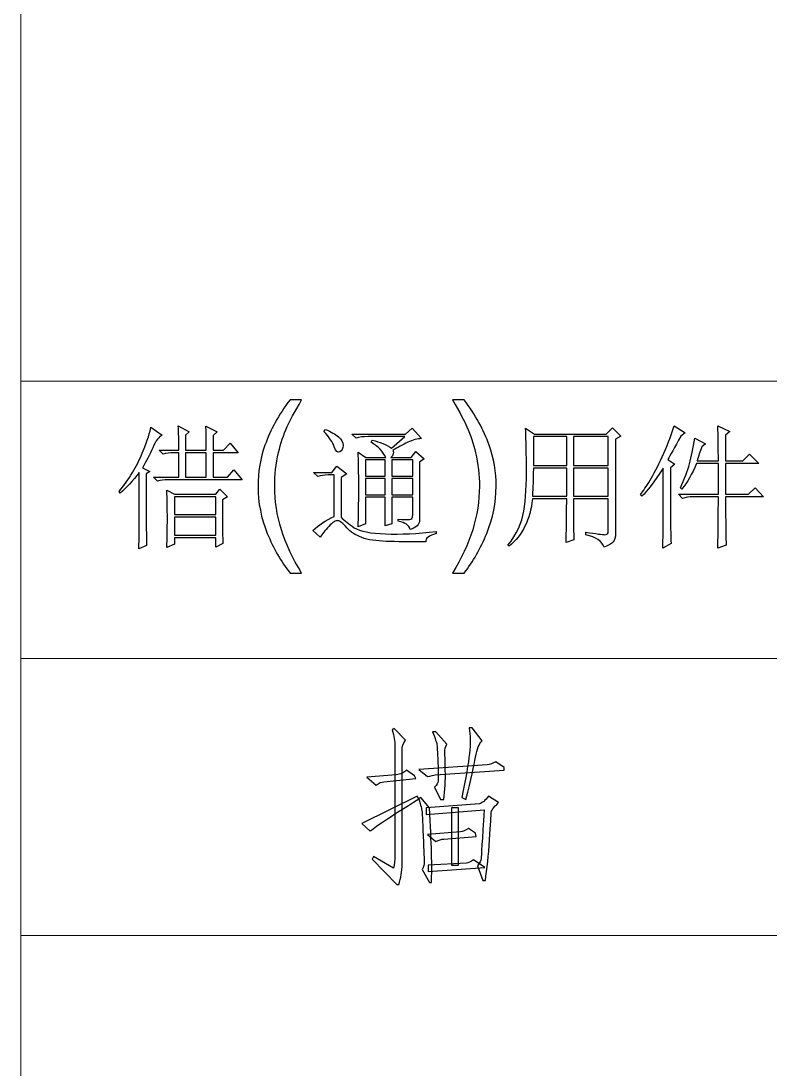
# Model space of a CAD drawing. Header units: millimetres. Extents: x 958 to 3026, y 447 to 1692.
# Drawn here: x 958.1 to 1014.7, y 764.1 to 843.3 of the extents above; entities that cross this region are included whole.
import ezdxf

# ---------------------------------------------------------------- set-up
doc = ezdxf.new("R2010")
doc.units = ezdxf.units.MM
doc.layers.add('layer 1', color=7, linetype='Continuous')

msp = doc.modelspace()

# ---------------------------------------------------------------- linework, layer by layer
at = {"layer": 'layer 1', "color": 1, "lineweight": 9}
for points in [[(958.076, 1692.485), (958.076, 1692.485), (958.076, 447.081), (958.076, 447.081)], [(1070.528, 816.09), (1070.528, 816.09), (958.076, 816.09), (958.076, 816.09)], [(1070.528, 795.123), (1070.528, 795.123), (958.076, 795.123), (958.076, 795.123)], [(1070.528, 774.157), (1070.528, 774.157), (958.076, 774.157), (958.076, 774.157)]]:
    msp.add_open_spline(points, degree=3, dxfattribs=at)
at = {"layer": 'layer 1', "color": 1}
for points, knots in [([(978.403, 801.576), (977.727, 802.429), (977.155, 803.429), (976.687, 804.573), (976.687, 804.573), (976.22, 805.72), (975.985, 806.903), (975.985, 808.131), (975.985, 808.131), (975.985, 809.213), (976.159, 810.247), (976.511, 811.238), (976.511, 811.238), (976.92, 812.387), (977.55, 813.531), (978.403, 814.671), (978.403, 814.671), (978.403, 814.671), (979.283, 814.671), (979.283, 814.671), (979.283, 814.671), (978.734, 813.726), (978.371, 813.052), (978.194, 812.647), (978.194, 812.647), (977.915, 812.022), (977.699, 811.366), (977.538, 810.684), (977.538, 810.684), (977.343, 809.836), (977.245, 808.982), (977.245, 808.124), (977.245, 808.124), (977.245, 805.938), (977.924, 803.757), (979.283, 801.576), (979.283, 801.576), (979.283, 801.576), (978.403, 801.576), (978.403, 801.576)], [0, 0, 0, 0, 0.1, 0.1, 0.1, 0.1, 0.2, 0.2, 0.2, 0.2, 0.3, 0.3, 0.3, 0.3, 0.4, 0.4, 0.4, 0.4, 0.5, 0.5, 0.5, 0.5, 0.6, 0.6, 0.6, 0.6, 0.7, 0.7, 0.7, 0.7, 0.8, 0.8, 0.8, 0.8, 0.9, 0.9, 0.9, 0.9, 1, 1, 1, 1]), ([(991.556, 801.576), (991.556, 801.576), (990.677, 801.576), (990.677, 801.576), (990.677, 801.576), (992.035, 803.757), (992.714, 805.938), (992.714, 808.124), (992.714, 808.124), (992.714, 808.978), (992.617, 809.824), (992.422, 810.666), (992.422, 810.666), (992.268, 811.345), (992.052, 812.001), (991.775, 812.626), (991.775, 812.626), (991.598, 813.036), (991.233, 813.717), (990.677, 814.671), (990.677, 814.671), (990.677, 814.671), (991.556, 814.671), (991.556, 814.671), (991.556, 814.671), (992.41, 813.531), (993.042, 812.387), (993.452, 811.238), (993.452, 811.238), (993.801, 810.247), (993.975, 809.213), (993.975, 808.131), (993.975, 808.131), (993.975, 806.903), (993.74, 805.72), (993.27, 804.573), (993.27, 804.573), (992.801, 803.429), (992.228, 802.429), (991.556, 801.576)], [0, 0, 0, 0, 0.1, 0.1, 0.1, 0.1, 0.2, 0.2, 0.2, 0.2, 0.3, 0.3, 0.3, 0.3, 0.4, 0.4, 0.4, 0.4, 0.5, 0.5, 0.5, 0.5, 0.6, 0.6, 0.6, 0.6, 0.7, 0.7, 0.7, 0.7, 0.8, 0.8, 0.8, 0.8, 0.9, 0.9, 0.9, 0.9, 1, 1, 1, 1]), ([(967.802, 809.261), (967.802, 809.261), (967.253, 809.536), (967.253, 809.536), (967.253, 809.536), (967.541, 810.006), (967.802, 810.51), (968.038, 811.046), (968.038, 811.046), (968.273, 811.584), (968.509, 811.903), (968.745, 812.009), (968.745, 812.009), (968.745, 812.009), (967.881, 812.597), (967.881, 812.597), (967.881, 812.597), (967.854, 812.283), (967.64, 811.629), (967.233, 810.634), (967.233, 810.634), (966.828, 809.641), (966.247, 808.672), (965.486, 807.731), (965.486, 807.731), (965.486, 807.731), (965.565, 807.614), (965.565, 807.614), (965.565, 807.614), (966.037, 808.005), (966.521, 808.528), (967.017, 809.183), (967.017, 809.183), (967.017, 809.183), (967.017, 805.336), (967.017, 805.336), (967.017, 805.336), (967.017, 804.918), (967.005, 804.277), (966.978, 803.414), (966.978, 803.414), (966.978, 803.414), (967.568, 803.649), (967.568, 803.649), (967.568, 803.649), (967.541, 804.904), (967.528, 805.82), (967.528, 806.396), (967.528, 806.396), (967.528, 806.396), (967.528, 809.065), (967.528, 809.065), (967.528, 809.065), (967.528, 809.065), (967.802, 809.261), (967.802, 809.261)], [0, 0, 0, 0, 0.071429, 0.071429, 0.071429, 0.071429, 0.142857, 0.142857, 0.142857, 0.142857, 0.214286, 0.214286, 0.214286, 0.214286, 0.285714, 0.285714, 0.285714, 0.285714, 0.357143, 0.357143, 0.357143, 0.357143, 0.428571, 0.428571, 0.428571, 0.428571, 0.5, 0.5, 0.5, 0.5, 0.571429, 0.571429, 0.571429, 0.571429, 0.642857, 0.642857, 0.642857, 0.642857, 0.714286, 0.714286, 0.714286, 0.714286, 0.785714, 0.785714, 0.785714, 0.785714, 0.857143, 0.857143, 0.857143, 0.857143, 0.928571, 0.928571, 0.928571, 0.928571, 1, 1, 1, 1]), ([(970.001, 810.87), (970.001, 810.87), (968.509, 810.87), (968.509, 810.87), (968.509, 810.87), (968.509, 810.87), (968.823, 810.555), (968.823, 810.555), (968.823, 810.555), (969.058, 810.634), (969.319, 810.674), (969.607, 810.674), (969.607, 810.674), (969.607, 810.674), (970.001, 810.674), (970.001, 810.674), (970.001, 810.674), (970.001, 810.674), (970.001, 808.829), (970.001, 808.829), (970.001, 808.829), (970.001, 808.829), (968.077, 808.829), (968.077, 808.829), (968.077, 808.829), (968.077, 808.829), (968.391, 808.516), (968.391, 808.516), (968.391, 808.516), (968.626, 808.595), (968.889, 808.633), (969.177, 808.633), (969.177, 808.633), (969.177, 808.633), (974.787, 808.633), (974.787, 808.633), (974.787, 808.633), (974.787, 808.633), (974.16, 809.378), (974.16, 809.378), (974.16, 809.378), (974.16, 809.378), (973.689, 808.829), (973.689, 808.829), (973.689, 808.829), (973.689, 808.829), (972.591, 808.829), (972.591, 808.829), (972.591, 808.829), (972.591, 808.829), (972.591, 810.674), (972.591, 810.674), (972.591, 810.674), (972.591, 810.674), (974.474, 810.674), (974.474, 810.674), (974.474, 810.674), (974.474, 810.674), (973.885, 811.381), (973.885, 811.381), (973.885, 811.381), (973.885, 811.381), (973.374, 810.87), (973.374, 810.87), (973.374, 810.87), (973.374, 810.87), (972.591, 810.87), (972.591, 810.87), (972.591, 810.87), (972.591, 810.87), (972.591, 811.969), (972.591, 811.969), (972.591, 811.969), (972.591, 811.969), (972.904, 812.243), (972.904, 812.243), (972.904, 812.243), (972.904, 812.243), (972.04, 812.675), (972.04, 812.675), (972.04, 812.675), (972.067, 812.387), (972.08, 811.786), (972.08, 810.87), (972.08, 810.87), (972.08, 810.87), (970.51, 810.87), (970.51, 810.87), (970.51, 810.87), (970.51, 810.87), (970.51, 812.009), (970.51, 812.009), (970.51, 812.009), (970.51, 812.009), (970.784, 812.243), (970.784, 812.243), (970.784, 812.243), (970.784, 812.243), (969.96, 812.714), (969.96, 812.714), (969.96, 812.714), (969.987, 812.191), (970.001, 811.577), (970.001, 810.87)], [0, 0, 0, 0, 0.038462, 0.038462, 0.038462, 0.038462, 0.076923, 0.076923, 0.076923, 0.076923, 0.115385, 0.115385, 0.115385, 0.115385, 0.153846, 0.153846, 0.153846, 0.153846, 0.192308, 0.192308, 0.192308, 0.192308, 0.230769, 0.230769, 0.230769, 0.230769, 0.269231, 0.269231, 0.269231, 0.269231, 0.307692, 0.307692, 0.307692, 0.307692, 0.346154, 0.346154, 0.346154, 0.346154, 0.384615, 0.384615, 0.384615, 0.384615, 0.423077, 0.423077, 0.423077, 0.423077, 0.461538, 0.461538, 0.461538, 0.461538, 0.5, 0.5, 0.5, 0.5, 0.538462, 0.538462, 0.538462, 0.538462, 0.576923, 0.576923, 0.576923, 0.576923, 0.615385, 0.615385, 0.615385, 0.615385, 0.653846, 0.653846, 0.653846, 0.653846, 0.692308, 0.692308, 0.692308, 0.692308, 0.730769, 0.730769, 0.730769, 0.730769, 0.769231, 0.769231, 0.769231, 0.769231, 0.807692, 0.807692, 0.807692, 0.807692, 0.846154, 0.846154, 0.846154, 0.846154, 0.884615, 0.884615, 0.884615, 0.884615, 0.923077, 0.923077, 0.923077, 0.923077, 0.961538, 0.961538, 0.961538, 0.961538, 1, 1, 1, 1]), ([(980.964, 812.283), (981.383, 811.838), (981.644, 811.446), (981.749, 811.106), (981.749, 811.106), (981.853, 810.765), (981.99, 810.641), (982.161, 810.733), (982.161, 810.733), (982.332, 810.825), (982.416, 810.987), (982.416, 811.223), (982.416, 811.223), (982.416, 811.458), (982.299, 811.674), (982.063, 811.871), (982.063, 811.871), (981.828, 812.067), (981.5, 812.257), (981.081, 812.439), (981.081, 812.439), (981.081, 812.439), (980.964, 812.283), (980.964, 812.283)], [0, 0, 0, 0, 0.166667, 0.166667, 0.166667, 0.166667, 0.333333, 0.333333, 0.333333, 0.333333, 0.5, 0.5, 0.5, 0.5, 0.666667, 0.666667, 0.666667, 0.666667, 0.833333, 0.833333, 0.833333, 0.833333, 1, 1, 1, 1]), ([(986.577, 805.651), (986.577, 805.651), (986.577, 805.494), (986.577, 805.494), (986.577, 805.494), (987.126, 805.388), (987.427, 805.179), (987.479, 804.866), (987.479, 804.866), (987.95, 804.997), (988.186, 805.233), (988.186, 805.573), (988.186, 805.573), (988.186, 805.573), (988.186, 809.968), (988.186, 809.968), (988.186, 809.968), (988.186, 809.968), (988.539, 810.202), (988.539, 810.202), (988.539, 810.202), (988.539, 810.202), (987.911, 810.753), (987.911, 810.753), (987.911, 810.753), (987.911, 810.753), (987.558, 810.321), (987.558, 810.321), (987.558, 810.321), (987.558, 810.321), (986.027, 810.321), (986.027, 810.321), (986.027, 810.321), (986.21, 810.478), (986.262, 810.661), (986.183, 810.87), (986.183, 810.87), (986.55, 811.08), (986.923, 811.276), (987.301, 811.458), (987.301, 811.458), (987.682, 811.642), (988.028, 811.734), (988.341, 811.734), (988.341, 811.734), (988.341, 811.734), (987.636, 812.518), (987.636, 812.518), (987.636, 812.518), (987.636, 812.518), (987.126, 812.086), (987.126, 812.086), (987.126, 812.086), (987.126, 812.086), (983.084, 812.086), (983.084, 812.086), (983.084, 812.086), (983.084, 812.086), (983.397, 811.773), (983.397, 811.773), (983.397, 811.773), (983.633, 811.852), (983.934, 811.89), (984.3, 811.89), (984.3, 811.89), (984.3, 811.89), (987.086, 811.89), (987.086, 811.89), (987.086, 811.89), (987.086, 811.89), (986.066, 811.028), (986.066, 811.028), (986.066, 811.028), (985.674, 811.289), (985.19, 811.485), (984.614, 811.615), (984.614, 811.615), (984.614, 811.615), (984.536, 811.458), (984.536, 811.458), (984.536, 811.458), (984.823, 811.276), (985.053, 811.1), (985.222, 810.929), (985.222, 810.929), (985.393, 810.758), (985.53, 810.555), (985.634, 810.321), (985.634, 810.321), (985.634, 810.321), (984.144, 810.321), (984.144, 810.321), (984.144, 810.321), (984.144, 810.321), (983.555, 810.713), (983.555, 810.713), (983.555, 810.713), (983.581, 810.112), (983.593, 809.209), (983.593, 808.005), (983.593, 808.005), (983.593, 806.801), (983.581, 805.82), (983.555, 805.062), (983.555, 805.062), (983.555, 805.062), (984.104, 805.298), (984.104, 805.298), (984.104, 805.298), (984.104, 805.298), (984.104, 807.299), (984.104, 807.299), (984.104, 807.299), (984.104, 807.299), (985.595, 807.299), (985.595, 807.299), (985.595, 807.299), (985.595, 807.299), (985.595, 805.14), (985.595, 805.14), (985.595, 805.14), (985.595, 805.14), (986.104, 805.298), (986.104, 805.298), (986.104, 805.298), (986.104, 805.298), (986.104, 807.299), (986.104, 807.299), (986.104, 807.299), (986.104, 807.299), (987.675, 807.299), (987.675, 807.299), (987.675, 807.299), (987.675, 807.299), (987.675, 806.005), (987.675, 806.005), (987.675, 806.005), (987.675, 805.742), (987.59, 805.611), (987.42, 805.611), (987.42, 805.611), (987.25, 805.611), (986.969, 805.625), (986.577, 805.651)], [0, 0, 0, 0, 0.027778, 0.027778, 0.027778, 0.027778, 0.055556, 0.055556, 0.055556, 0.055556, 0.083333, 0.083333, 0.083333, 0.083333, 0.111111, 0.111111, 0.111111, 0.111111, 0.138889, 0.138889, 0.138889, 0.138889, 0.166667, 0.166667, 0.166667, 0.166667, 0.194444, 0.194444, 0.194444, 0.194444, 0.222222, 0.222222, 0.222222, 0.222222, 0.25, 0.25, 0.25, 0.25, 0.277778, 0.277778, 0.277778, 0.277778, 0.305556, 0.305556, 0.305556, 0.305556, 0.333333, 0.333333, 0.333333, 0.333333, 0.361111, 0.361111, 0.361111, 0.361111, 0.388889, 0.388889, 0.388889, 0.388889, 0.416667, 0.416667, 0.416667, 0.416667, 0.444444, 0.444444, 0.444444, 0.444444, 0.472222, 0.472222, 0.472222, 0.472222, 0.5, 0.5, 0.5, 0.5, 0.527778, 0.527778, 0.527778, 0.527778, 0.555556, 0.555556, 0.555556, 0.555556, 0.583333, 0.583333, 0.583333, 0.583333, 0.611111, 0.611111, 0.611111, 0.611111, 0.638889, 0.638889, 0.638889, 0.638889, 0.666667, 0.666667, 0.666667, 0.666667, 0.694444, 0.694444, 0.694444, 0.694444, 0.722222, 0.722222, 0.722222, 0.722222, 0.75, 0.75, 0.75, 0.75, 0.777778, 0.777778, 0.777778, 0.777778, 0.805556, 0.805556, 0.805556, 0.805556, 0.833333, 0.833333, 0.833333, 0.833333, 0.861111, 0.861111, 0.861111, 0.861111, 0.888889, 0.888889, 0.888889, 0.888889, 0.916667, 0.916667, 0.916667, 0.916667, 0.944444, 0.944444, 0.944444, 0.944444, 0.972222, 0.972222, 0.972222, 0.972222, 1, 1, 1, 1]), ([(1000.758, 804.67), (1000.758, 804.67), (1000.758, 804.474), (1000.758, 804.474), (1000.758, 804.474), (1001.517, 804.29), (1001.976, 803.977), (1002.131, 803.532), (1002.131, 803.532), (1002.471, 803.662), (1002.701, 803.793), (1002.818, 803.923), (1002.818, 803.923), (1002.937, 804.056), (1002.995, 804.277), (1002.995, 804.591), (1002.995, 804.591), (1002.995, 804.591), (1002.995, 811.694), (1002.995, 811.694), (1002.995, 811.694), (1002.995, 811.694), (1003.387, 811.93), (1003.387, 811.93), (1003.387, 811.93), (1003.387, 811.93), (1002.759, 812.558), (1002.759, 812.558), (1002.759, 812.558), (1002.759, 812.558), (1002.289, 812.086), (1002.289, 812.086), (1002.289, 812.086), (1002.289, 812.086), (996.874, 812.086), (996.874, 812.086), (996.874, 812.086), (996.874, 812.086), (996.206, 812.518), (996.206, 812.518), (996.206, 812.518), (996.233, 812.021), (996.253, 811.08), (996.265, 809.693), (996.265, 809.693), (996.278, 808.307), (996.212, 807.162), (996.069, 806.259), (996.069, 806.259), (995.925, 805.357), (995.526, 804.499), (994.871, 803.689), (994.871, 803.689), (994.871, 803.689), (994.95, 803.61), (994.95, 803.61), (994.95, 803.61), (995.971, 804.421), (996.559, 805.611), (996.716, 807.182), (996.716, 807.182), (996.716, 807.182), (999.307, 807.182), (999.307, 807.182), (999.307, 807.182), (999.307, 806.475), (999.293, 805.377), (999.266, 803.885), (999.266, 803.885), (999.266, 803.885), (999.856, 804.081), (999.856, 804.081), (999.856, 804.081), (999.829, 804.447), (999.817, 805.48), (999.817, 807.182), (999.817, 807.182), (999.817, 807.182), (1002.446, 807.182), (1002.446, 807.182), (1002.446, 807.182), (1002.446, 807.182), (1002.446, 804.709), (1002.446, 804.709), (1002.446, 804.709), (1002.446, 804.551), (1002.361, 804.474), (1002.19, 804.474), (1002.19, 804.474), (1002.021, 804.474), (1001.544, 804.54), (1000.758, 804.67)], [0, 0, 0, 0, 0.043478, 0.043478, 0.043478, 0.043478, 0.086957, 0.086957, 0.086957, 0.086957, 0.130435, 0.130435, 0.130435, 0.130435, 0.173913, 0.173913, 0.173913, 0.173913, 0.217391, 0.217391, 0.217391, 0.217391, 0.26087, 0.26087, 0.26087, 0.26087, 0.304348, 0.304348, 0.304348, 0.304348, 0.347826, 0.347826, 0.347826, 0.347826, 0.391304, 0.391304, 0.391304, 0.391304, 0.434783, 0.434783, 0.434783, 0.434783, 0.478261, 0.478261, 0.478261, 0.478261, 0.521739, 0.521739, 0.521739, 0.521739, 0.565217, 0.565217, 0.565217, 0.565217, 0.608696, 0.608696, 0.608696, 0.608696, 0.652174, 0.652174, 0.652174, 0.652174, 0.695652, 0.695652, 0.695652, 0.695652, 0.73913, 0.73913, 0.73913, 0.73913, 0.782609, 0.782609, 0.782609, 0.782609, 0.826087, 0.826087, 0.826087, 0.826087, 0.869565, 0.869565, 0.869565, 0.869565, 0.913043, 0.913043, 0.913043, 0.913043, 0.956522, 0.956522, 0.956522, 0.956522, 1, 1, 1, 1]), ([(1006.567, 803.453), (1006.567, 803.453), (1007.195, 803.806), (1007.195, 803.806), (1007.195, 803.806), (1007.168, 804.434), (1007.154, 804.983), (1007.154, 805.455), (1007.154, 805.455), (1007.154, 805.455), (1007.154, 809.536), (1007.154, 809.536), (1007.154, 809.536), (1007.154, 809.536), (1007.469, 809.81), (1007.469, 809.81), (1007.469, 809.81), (1007.469, 809.81), (1006.959, 810.164), (1006.959, 810.164), (1006.959, 810.164), (1007.116, 810.452), (1007.442, 811.039), (1007.94, 811.93), (1007.94, 811.93), (1007.94, 811.93), (1008.254, 812.165), (1008.254, 812.165), (1008.254, 812.165), (1008.254, 812.165), (1007.429, 812.714), (1007.429, 812.714), (1007.429, 812.714), (1007.168, 811.876), (1006.866, 811.093), (1006.527, 810.36), (1006.527, 810.36), (1006.187, 809.628), (1005.88, 809.038), (1005.606, 808.595), (1005.606, 808.595), (1005.329, 808.149), (1005.088, 807.783), (1004.879, 807.495), (1004.879, 807.495), (1004.879, 807.495), (1004.996, 807.377), (1004.996, 807.377), (1004.996, 807.377), (1005.39, 807.769), (1005.925, 808.476), (1006.605, 809.497), (1006.605, 809.497), (1006.605, 809.497), (1006.605, 805.336), (1006.605, 805.336), (1006.605, 805.336), (1006.605, 804.893), (1006.592, 804.265), (1006.567, 803.453)], [0, 0, 0, 0, 0.066667, 0.066667, 0.066667, 0.066667, 0.133333, 0.133333, 0.133333, 0.133333, 0.2, 0.2, 0.2, 0.2, 0.266667, 0.266667, 0.266667, 0.266667, 0.333333, 0.333333, 0.333333, 0.333333, 0.4, 0.4, 0.4, 0.4, 0.466667, 0.466667, 0.466667, 0.466667, 0.533333, 0.533333, 0.533333, 0.533333, 0.6, 0.6, 0.6, 0.6, 0.666667, 0.666667, 0.666667, 0.666667, 0.733333, 0.733333, 0.733333, 0.733333, 0.8, 0.8, 0.8, 0.8, 0.866667, 0.866667, 0.866667, 0.866667, 0.933333, 0.933333, 0.933333, 0.933333, 1, 1, 1, 1]), ([(1010.766, 810.046), (1010.766, 810.046), (1009.157, 810.046), (1009.157, 810.046), (1009.157, 810.046), (1009.261, 810.411), (1009.378, 810.765), (1009.51, 811.106), (1009.51, 811.106), (1009.51, 811.106), (1009.785, 811.341), (1009.785, 811.341), (1009.785, 811.341), (1009.785, 811.341), (1009, 811.773), (1009, 811.773), (1009, 811.773), (1008.869, 811.014), (1008.732, 810.366), (1008.588, 809.83), (1008.588, 809.83), (1008.444, 809.293), (1008.214, 808.685), (1007.901, 808.005), (1007.901, 808.005), (1007.901, 808.005), (1008.018, 807.927), (1008.018, 807.927), (1008.018, 807.927), (1008.41, 808.424), (1008.777, 809.065), (1009.117, 809.851), (1009.117, 809.851), (1009.117, 809.851), (1010.766, 809.851), (1010.766, 809.851), (1010.766, 809.851), (1010.766, 809.851), (1010.766, 807.535), (1010.766, 807.535), (1010.766, 807.535), (1010.766, 807.535), (1007.744, 807.535), (1007.744, 807.535), (1007.744, 807.535), (1007.744, 807.535), (1008.057, 807.22), (1008.057, 807.22), (1008.057, 807.22), (1008.293, 807.299), (1008.554, 807.339), (1008.842, 807.339), (1008.842, 807.339), (1008.842, 807.339), (1010.766, 807.339), (1010.766, 807.339), (1010.766, 807.339), (1010.766, 806.03), (1010.753, 804.735), (1010.726, 803.453), (1010.726, 803.453), (1010.726, 803.453), (1011.354, 803.689), (1011.354, 803.689), (1011.354, 803.689), (1011.329, 804.108), (1011.315, 805.323), (1011.315, 807.339), (1011.315, 807.339), (1011.315, 807.339), (1014.18, 807.339), (1014.18, 807.339), (1014.18, 807.339), (1014.18, 807.339), (1013.552, 808.005), (1013.552, 808.005), (1013.552, 808.005), (1013.552, 808.005), (1013.041, 807.535), (1013.041, 807.535), (1013.041, 807.535), (1013.041, 807.535), (1011.315, 807.535), (1011.315, 807.535), (1011.315, 807.535), (1011.315, 807.535), (1011.315, 809.851), (1011.315, 809.851), (1011.315, 809.851), (1011.315, 809.851), (1013.827, 809.851), (1013.827, 809.851), (1013.827, 809.851), (1013.827, 809.851), (1013.12, 810.555), (1013.12, 810.555), (1013.12, 810.555), (1013.12, 810.555), (1012.61, 810.046), (1012.61, 810.046), (1012.61, 810.046), (1012.61, 810.046), (1011.315, 810.046), (1011.315, 810.046), (1011.315, 810.046), (1011.315, 810.046), (1011.315, 812.009), (1011.315, 812.009), (1011.315, 812.009), (1011.315, 812.009), (1011.628, 812.283), (1011.628, 812.283), (1011.628, 812.283), (1011.628, 812.283), (1010.726, 812.714), (1010.726, 812.714), (1010.726, 812.714), (1010.753, 811.93), (1010.766, 811.039), (1010.766, 810.046)], [0, 0, 0, 0, 0.033333, 0.033333, 0.033333, 0.033333, 0.066667, 0.066667, 0.066667, 0.066667, 0.1, 0.1, 0.1, 0.1, 0.133333, 0.133333, 0.133333, 0.133333, 0.166667, 0.166667, 0.166667, 0.166667, 0.2, 0.2, 0.2, 0.2, 0.233333, 0.233333, 0.233333, 0.233333, 0.266667, 0.266667, 0.266667, 0.266667, 0.3, 0.3, 0.3, 0.3, 0.333333, 0.333333, 0.333333, 0.333333, 0.366667, 0.366667, 0.366667, 0.366667, 0.4, 0.4, 0.4, 0.4, 0.433333, 0.433333, 0.433333, 0.433333, 0.466667, 0.466667, 0.466667, 0.466667, 0.5, 0.5, 0.5, 0.5, 0.533333, 0.533333, 0.533333, 0.533333, 0.566667, 0.566667, 0.566667, 0.566667, 0.6, 0.6, 0.6, 0.6, 0.633333, 0.633333, 0.633333, 0.633333, 0.666667, 0.666667, 0.666667, 0.666667, 0.7, 0.7, 0.7, 0.7, 0.733333, 0.733333, 0.733333, 0.733333, 0.766667, 0.766667, 0.766667, 0.766667, 0.8, 0.8, 0.8, 0.8, 0.833333, 0.833333, 0.833333, 0.833333, 0.866667, 0.866667, 0.866667, 0.866667, 0.9, 0.9, 0.9, 0.9, 0.933333, 0.933333, 0.933333, 0.933333, 0.966667, 0.966667, 0.966667, 0.966667, 1, 1, 1, 1]), ([(996.795, 811.89), (996.795, 811.89), (999.307, 811.89), (999.307, 811.89), (999.307, 811.89), (999.307, 811.89), (999.307, 809.693), (999.307, 809.693), (999.307, 809.693), (999.307, 809.693), (996.795, 809.693), (996.795, 809.693), (996.795, 809.693), (996.795, 809.693), (996.795, 811.89), (996.795, 811.89)], [0, 0, 0, 0, 0.25, 0.25, 0.25, 0.25, 0.5, 0.5, 0.5, 0.5, 0.75, 0.75, 0.75, 0.75, 1, 1, 1, 1]), ([(999.817, 811.89), (999.817, 811.89), (1002.446, 811.89), (1002.446, 811.89), (1002.446, 811.89), (1002.446, 811.89), (1002.446, 809.693), (1002.446, 809.693), (1002.446, 809.693), (1002.446, 809.693), (999.817, 809.693), (999.817, 809.693), (999.817, 809.693), (999.817, 809.693), (999.817, 811.89), (999.817, 811.89)], [0, 0, 0, 0, 0.25, 0.25, 0.25, 0.25, 0.5, 0.5, 0.5, 0.5, 0.75, 0.75, 0.75, 0.75, 1, 1, 1, 1]), ([(970.51, 810.674), (970.51, 810.674), (972.08, 810.674), (972.08, 810.674), (972.08, 810.674), (972.08, 810.674), (972.08, 808.829), (972.08, 808.829), (972.08, 808.829), (972.08, 808.829), (970.51, 808.829), (970.51, 808.829), (970.51, 808.829), (970.51, 808.829), (970.51, 810.674), (970.51, 810.674)], [0, 0, 0, 0, 0.25, 0.25, 0.25, 0.25, 0.5, 0.5, 0.5, 0.5, 0.75, 0.75, 0.75, 0.75, 1, 1, 1, 1]), ([(984.104, 810.125), (984.104, 810.125), (985.595, 810.125), (985.595, 810.125), (985.595, 810.125), (985.595, 810.125), (985.595, 808.908), (985.595, 808.908), (985.595, 808.908), (985.595, 808.908), (984.104, 808.908), (984.104, 808.908), (984.104, 808.908), (984.104, 808.908), (984.104, 810.125), (984.104, 810.125)], [0, 0, 0, 0, 0.25, 0.25, 0.25, 0.25, 0.5, 0.5, 0.5, 0.5, 0.75, 0.75, 0.75, 0.75, 1, 1, 1, 1]), ([(986.104, 810.125), (986.104, 810.125), (987.675, 810.125), (987.675, 810.125), (987.675, 810.125), (987.675, 810.125), (987.675, 808.908), (987.675, 808.908), (987.675, 808.908), (987.675, 808.908), (986.104, 808.908), (986.104, 808.908), (986.104, 808.908), (986.104, 808.908), (986.104, 810.125), (986.104, 810.125)], [0, 0, 0, 0, 0.25, 0.25, 0.25, 0.25, 0.5, 0.5, 0.5, 0.5, 0.75, 0.75, 0.75, 0.75, 1, 1, 1, 1]), ([(982.26, 805.807), (982.26, 805.807), (982.26, 808.791), (982.26, 808.791), (982.26, 808.791), (982.26, 808.791), (982.69, 809.065), (982.69, 809.065), (982.69, 809.065), (982.69, 809.065), (981.945, 809.653), (981.945, 809.653), (981.945, 809.653), (981.945, 809.653), (981.554, 809.183), (981.554, 809.183), (981.554, 809.183), (981.554, 809.183), (980.179, 809.183), (980.179, 809.183), (980.179, 809.183), (980.179, 809.183), (980.494, 808.87), (980.494, 808.87), (980.494, 808.87), (980.73, 808.947), (980.991, 808.987), (981.279, 808.987), (981.279, 808.987), (981.279, 808.987), (981.749, 808.987), (981.749, 808.987), (981.749, 808.987), (981.749, 808.987), (981.749, 805.847), (981.749, 805.847), (981.749, 805.847), (981.095, 805.559), (980.559, 805.206), (980.14, 804.787), (980.14, 804.787), (980.14, 804.787), (980.69, 804.277), (980.69, 804.277), (980.69, 804.277), (980.82, 804.513), (981.036, 804.787), (981.337, 805.102), (981.337, 805.102), (981.637, 805.415), (981.867, 805.559), (982.024, 805.532), (982.024, 805.532), (982.181, 805.507), (982.404, 805.33), (982.69, 805.003), (982.69, 805.003), (982.979, 804.677), (983.359, 804.427), (983.829, 804.258), (983.829, 804.258), (984.3, 804.087), (984.916, 803.99), (985.674, 803.964), (985.674, 803.964), (986.433, 803.937), (987.427, 803.923), (988.656, 803.923), (988.656, 803.923), (988.629, 804.211), (988.892, 804.421), (989.442, 804.551), (989.442, 804.551), (989.442, 804.551), (989.442, 804.709), (989.442, 804.709), (989.442, 804.709), (988.028, 804.551), (986.752, 804.493), (985.614, 804.533), (985.614, 804.533), (984.477, 804.571), (983.692, 804.729), (983.26, 805.003), (983.26, 805.003), (982.828, 805.278), (982.494, 805.546), (982.26, 805.807)], [0, 0, 0, 0, 0.045455, 0.045455, 0.045455, 0.045455, 0.090909, 0.090909, 0.090909, 0.090909, 0.136364, 0.136364, 0.136364, 0.136364, 0.181818, 0.181818, 0.181818, 0.181818, 0.227273, 0.227273, 0.227273, 0.227273, 0.272727, 0.272727, 0.272727, 0.272727, 0.318182, 0.318182, 0.318182, 0.318182, 0.363636, 0.363636, 0.363636, 0.363636, 0.409091, 0.409091, 0.409091, 0.409091, 0.454545, 0.454545, 0.454545, 0.454545, 0.5, 0.5, 0.5, 0.5, 0.545455, 0.545455, 0.545455, 0.545455, 0.590909, 0.590909, 0.590909, 0.590909, 0.636364, 0.636364, 0.636364, 0.636364, 0.681818, 0.681818, 0.681818, 0.681818, 0.727273, 0.727273, 0.727273, 0.727273, 0.772727, 0.772727, 0.772727, 0.772727, 0.818182, 0.818182, 0.818182, 0.818182, 0.863636, 0.863636, 0.863636, 0.863636, 0.909091, 0.909091, 0.909091, 0.909091, 0.954545, 0.954545, 0.954545, 0.954545, 1, 1, 1, 1]), ([(996.795, 809.497), (996.795, 809.497), (999.307, 809.497), (999.307, 809.497), (999.307, 809.497), (999.307, 809.497), (999.307, 807.377), (999.307, 807.377), (999.307, 807.377), (999.307, 807.377), (996.716, 807.377), (996.716, 807.377), (996.716, 807.377), (996.743, 807.666), (996.768, 808.372), (996.795, 809.497)], [0, 0, 0, 0, 0.25, 0.25, 0.25, 0.25, 0.5, 0.5, 0.5, 0.5, 0.75, 0.75, 0.75, 0.75, 1, 1, 1, 1]), ([(999.817, 809.497), (999.817, 809.497), (1002.446, 809.497), (1002.446, 809.497), (1002.446, 809.497), (1002.446, 809.497), (1002.446, 807.377), (1002.446, 807.377), (1002.446, 807.377), (1002.446, 807.377), (999.817, 807.377), (999.817, 807.377), (999.817, 807.377), (999.817, 807.377), (999.817, 809.497), (999.817, 809.497)], [0, 0, 0, 0, 0.25, 0.25, 0.25, 0.25, 0.5, 0.5, 0.5, 0.5, 0.75, 0.75, 0.75, 0.75, 1, 1, 1, 1]), ([(984.104, 808.712), (984.104, 808.712), (985.595, 808.712), (985.595, 808.712), (985.595, 808.712), (985.595, 808.712), (985.595, 807.495), (985.595, 807.495), (985.595, 807.495), (985.595, 807.495), (984.104, 807.495), (984.104, 807.495), (984.104, 807.495), (984.104, 807.495), (984.104, 808.712), (984.104, 808.712)], [0, 0, 0, 0, 0.25, 0.25, 0.25, 0.25, 0.5, 0.5, 0.5, 0.5, 0.75, 0.75, 0.75, 0.75, 1, 1, 1, 1]), ([(986.104, 808.712), (986.104, 808.712), (987.675, 808.712), (987.675, 808.712), (987.675, 808.712), (987.675, 808.712), (987.675, 807.495), (987.675, 807.495), (987.675, 807.495), (987.675, 807.495), (986.104, 807.495), (986.104, 807.495), (986.104, 807.495), (986.104, 807.495), (986.104, 808.712), (986.104, 808.712)], [0, 0, 0, 0, 0.25, 0.25, 0.25, 0.25, 0.5, 0.5, 0.5, 0.5, 0.75, 0.75, 0.75, 0.75, 1, 1, 1, 1]), ([(969.098, 803.493), (969.098, 803.493), (969.686, 803.768), (969.686, 803.768), (969.686, 803.768), (969.686, 803.768), (969.686, 804.238), (969.686, 804.238), (969.686, 804.238), (969.686, 804.238), (972.787, 804.238), (972.787, 804.238), (972.787, 804.238), (972.787, 804.238), (972.787, 803.532), (972.787, 803.532), (972.787, 803.532), (972.787, 803.532), (973.336, 803.806), (973.336, 803.806), (973.336, 803.806), (973.309, 804.2), (973.296, 805.023), (973.296, 806.279), (973.296, 806.279), (973.296, 806.279), (973.296, 807.103), (973.296, 807.103), (973.296, 807.103), (973.296, 807.103), (973.689, 807.339), (973.689, 807.339), (973.689, 807.339), (973.689, 807.339), (973.1, 807.927), (973.1, 807.927), (973.1, 807.927), (973.1, 807.927), (972.787, 807.535), (972.787, 807.535), (972.787, 807.535), (972.787, 807.535), (969.686, 807.535), (969.686, 807.535), (969.686, 807.535), (969.686, 807.535), (969.098, 807.848), (969.098, 807.848), (969.098, 807.848), (969.123, 807.141), (969.136, 806.423), (969.136, 805.69), (969.136, 805.69), (969.136, 804.958), (969.123, 804.225), (969.098, 803.493)], [0, 0, 0, 0, 0.071429, 0.071429, 0.071429, 0.071429, 0.142857, 0.142857, 0.142857, 0.142857, 0.214286, 0.214286, 0.214286, 0.214286, 0.285714, 0.285714, 0.285714, 0.285714, 0.357143, 0.357143, 0.357143, 0.357143, 0.428571, 0.428571, 0.428571, 0.428571, 0.5, 0.5, 0.5, 0.5, 0.571429, 0.571429, 0.571429, 0.571429, 0.642857, 0.642857, 0.642857, 0.642857, 0.714286, 0.714286, 0.714286, 0.714286, 0.785714, 0.785714, 0.785714, 0.785714, 0.857143, 0.857143, 0.857143, 0.857143, 0.928571, 0.928571, 0.928571, 0.928571, 1, 1, 1, 1]), ([(969.686, 807.339), (969.686, 807.339), (972.787, 807.339), (972.787, 807.339), (972.787, 807.339), (972.787, 807.339), (972.787, 806.005), (972.787, 806.005), (972.787, 806.005), (972.787, 806.005), (969.686, 806.005), (969.686, 806.005), (969.686, 806.005), (969.686, 806.005), (969.686, 807.339), (969.686, 807.339)], [0, 0, 0, 0, 0.25, 0.25, 0.25, 0.25, 0.5, 0.5, 0.5, 0.5, 0.75, 0.75, 0.75, 0.75, 1, 1, 1, 1]), ([(969.686, 805.807), (969.686, 805.807), (972.787, 805.807), (972.787, 805.807), (972.787, 805.807), (972.787, 805.807), (972.787, 804.434), (972.787, 804.434), (972.787, 804.434), (972.787, 804.434), (969.686, 804.434), (969.686, 804.434), (969.686, 804.434), (969.686, 804.434), (969.686, 805.807), (969.686, 805.807)], [0, 0, 0, 0, 0.25, 0.25, 0.25, 0.25, 0.5, 0.5, 0.5, 0.5, 0.75, 0.75, 0.75, 0.75, 1, 1, 1, 1]), ([(986.232, 779.25), (986.297, 779.543), (986.33, 779.873), (986.33, 780.231), (986.33, 780.231), (986.33, 780.231), (986.33, 788.536), (986.33, 788.536), (986.33, 788.536), (986.33, 788.832), (986.265, 789.226), (986.133, 789.716), (986.133, 789.716), (986.133, 789.716), (986.282, 789.815), (986.282, 789.815), (986.282, 789.815), (986.282, 789.815), (987.117, 788.93), (987.117, 788.93), (987.117, 788.93), (986.953, 788.634), (986.871, 788.423), (986.871, 788.291), (986.871, 788.291), (986.871, 788.161), (986.871, 785.244), (986.871, 779.543), (986.871, 779.543), (986.871, 779.019), (986.79, 778.512), (986.626, 778.021), (986.626, 778.021), (986.626, 778.021), (986.477, 778.021), (986.477, 778.021), (986.477, 778.021), (986.477, 778.021), (984.611, 779.938), (984.611, 779.938), (984.611, 779.938), (984.611, 779.938), (984.71, 780.135), (984.71, 780.135), (984.71, 780.135), (984.71, 780.135), (986.232, 779.25), (986.232, 779.25)], [0, 0, 0, 0, 0.083333, 0.083333, 0.083333, 0.083333, 0.166667, 0.166667, 0.166667, 0.166667, 0.25, 0.25, 0.25, 0.25, 0.333333, 0.333333, 0.333333, 0.333333, 0.416667, 0.416667, 0.416667, 0.416667, 0.5, 0.5, 0.5, 0.5, 0.583333, 0.583333, 0.583333, 0.583333, 0.666667, 0.666667, 0.666667, 0.666667, 0.75, 0.75, 0.75, 0.75, 0.833333, 0.833333, 0.833333, 0.833333, 0.916667, 0.916667, 0.916667, 0.916667, 1, 1, 1, 1]), ([(990.016, 784.458), (990.016, 784.458), (989.771, 784.458), (989.771, 784.458), (989.771, 784.458), (989.771, 784.458), (989.329, 785.391), (989.329, 785.391), (989.329, 785.391), (989.492, 785.557), (989.582, 785.703), (989.599, 785.833), (989.599, 785.833), (989.614, 785.965), (989.608, 786.439), (989.574, 787.259), (989.574, 787.259), (989.54, 788.079), (989.517, 788.536), (989.501, 788.634), (989.501, 788.634), (989.484, 788.733), (989.377, 789.045), (989.18, 789.57), (989.18, 789.57), (989.18, 789.57), (989.427, 789.57), (989.427, 789.57), (989.427, 789.57), (989.427, 789.57), (990.262, 788.634), (990.262, 788.634), (990.262, 788.634), (990.132, 788.406), (990.073, 788.217), (990.09, 788.07), (990.09, 788.07), (990.107, 787.922), (990.123, 787.456), (990.138, 786.67), (990.138, 786.67), (990.155, 785.884), (990.115, 785.146), (990.016, 784.458)], [0, 0, 0, 0, 0.090909, 0.090909, 0.090909, 0.090909, 0.181818, 0.181818, 0.181818, 0.181818, 0.272727, 0.272727, 0.272727, 0.272727, 0.363636, 0.363636, 0.363636, 0.363636, 0.454545, 0.454545, 0.454545, 0.454545, 0.545455, 0.545455, 0.545455, 0.545455, 0.636364, 0.636364, 0.636364, 0.636364, 0.727273, 0.727273, 0.727273, 0.727273, 0.818182, 0.818182, 0.818182, 0.818182, 0.909091, 0.909091, 0.909091, 0.909091, 1, 1, 1, 1]), ([(992.916, 788.88), (992.685, 788.685), (992.522, 788.274), (992.423, 787.653), (992.423, 787.653), (992.325, 787.031), (992.079, 785.965), (991.687, 784.458), (991.687, 784.458), (991.687, 784.458), (991.392, 784.605), (991.392, 784.605), (991.392, 784.605), (991.687, 786.081), (991.876, 787.186), (991.958, 787.922), (991.958, 787.922), (992.04, 788.66), (992.031, 789.308), (991.933, 789.863), (991.933, 789.863), (991.933, 789.863), (992.178, 789.863), (992.178, 789.863), (992.178, 789.863), (992.178, 789.863), (992.916, 788.88), (992.916, 788.88)], [0, 0, 0, 0, 0.142857, 0.142857, 0.142857, 0.142857, 0.285714, 0.285714, 0.285714, 0.285714, 0.428571, 0.428571, 0.428571, 0.428571, 0.571429, 0.571429, 0.571429, 0.571429, 0.714286, 0.714286, 0.714286, 0.714286, 0.857143, 0.857143, 0.857143, 0.857143, 1, 1, 1, 1]), ([(993.308, 787.062), (993.505, 787.096), (993.717, 787.177), (993.948, 787.307), (993.948, 787.307), (993.948, 787.307), (994.587, 786.867), (994.587, 786.867), (994.587, 786.867), (994.587, 786.867), (994.587, 786.67), (994.587, 786.67), (994.587, 786.67), (994.587, 786.67), (989.377, 786.326), (989.377, 786.326), (989.377, 786.326), (989.247, 786.292), (989.05, 786.244), (988.788, 786.177), (988.788, 786.177), (988.788, 786.177), (988.148, 786.718), (988.148, 786.718), (988.148, 786.718), (988.148, 786.718), (993.308, 787.062), (993.308, 787.062)], [0, 0, 0, 0, 0.142857, 0.142857, 0.142857, 0.142857, 0.285714, 0.285714, 0.285714, 0.285714, 0.428571, 0.428571, 0.428571, 0.428571, 0.571429, 0.571429, 0.571429, 0.571429, 0.714286, 0.714286, 0.714286, 0.714286, 0.857143, 0.857143, 0.857143, 0.857143, 1, 1, 1, 1]), ([(987.804, 786.228), (987.804, 786.228), (987.903, 786.03), (987.903, 786.03), (987.903, 786.03), (987.903, 786.03), (985.496, 785.785), (985.496, 785.785), (985.496, 785.785), (985.33, 785.785), (985.135, 785.703), (984.905, 785.54), (984.905, 785.54), (984.905, 785.54), (984.217, 786.129), (984.217, 786.129), (984.217, 786.129), (984.217, 786.129), (986.429, 786.326), (986.429, 786.326), (986.429, 786.326), (986.756, 786.357), (987.018, 786.473), (987.215, 786.67), (987.215, 786.67), (987.215, 786.67), (987.804, 786.228), (987.804, 786.228)], [0, 0, 0, 0, 0.142857, 0.142857, 0.142857, 0.142857, 0.285714, 0.285714, 0.285714, 0.285714, 0.428571, 0.428571, 0.428571, 0.428571, 0.571429, 0.571429, 0.571429, 0.571429, 0.714286, 0.714286, 0.714286, 0.714286, 0.857143, 0.857143, 0.857143, 0.857143, 1, 1, 1, 1]), ([(984.462, 782.051), (984.462, 782.051), (983.825, 782.64), (983.825, 782.64), (983.825, 782.64), (983.825, 782.64), (988.001, 784.703), (988.001, 784.703), (988.001, 784.703), (988.001, 784.703), (988.148, 784.508), (988.148, 784.508), (988.148, 784.508), (985.888, 783.099), (984.659, 782.28), (984.462, 782.051)], [0, 0, 0, 0, 0.25, 0.25, 0.25, 0.25, 0.5, 0.5, 0.5, 0.5, 0.75, 0.75, 0.75, 0.75, 1, 1, 1, 1]), ([(988.148, 784.508), (988.148, 784.508), (988.297, 784.605), (988.297, 784.605), (988.297, 784.605), (988.297, 784.605), (988.934, 783.818), (988.934, 783.818), (988.934, 783.818), (989.098, 781.166), (989.148, 779.281), (989.083, 778.168), (989.083, 778.168), (989.083, 778.168), (988.934, 778.168), (988.934, 778.168), (988.934, 778.168), (988.934, 778.168), (988.393, 779.151), (988.393, 779.151), (988.393, 779.151), (988.492, 779.38), (988.542, 779.56), (988.542, 779.692), (988.542, 779.692), (988.542, 779.822), (988.517, 780.487), (988.469, 781.682), (988.469, 781.682), (988.419, 782.877), (988.385, 783.517), (988.371, 783.598), (988.371, 783.598), (988.354, 783.68), (988.28, 783.984), (988.148, 784.508)], [0, 0, 0, 0, 0.111111, 0.111111, 0.111111, 0.111111, 0.222222, 0.222222, 0.222222, 0.222222, 0.333333, 0.333333, 0.333333, 0.333333, 0.444444, 0.444444, 0.444444, 0.444444, 0.555556, 0.555556, 0.555556, 0.555556, 0.666667, 0.666667, 0.666667, 0.666667, 0.777778, 0.777778, 0.777778, 0.777778, 0.888889, 0.888889, 0.888889, 0.888889, 1, 1, 1, 1]), ([(988.689, 783.818), (988.689, 783.818), (992.719, 784.114), (992.719, 784.114), (992.719, 784.114), (992.916, 784.179), (993.145, 784.376), (993.407, 784.703), (993.407, 784.703), (993.407, 784.703), (994.145, 784.213), (994.145, 784.213), (994.145, 784.213), (993.784, 783.852), (993.604, 783.59), (993.604, 783.426), (993.604, 783.426), (993.604, 783.263), (993.562, 782.59), (993.48, 781.412), (993.48, 781.412), (993.398, 780.231), (993.291, 779.2), (993.161, 778.315), (993.161, 778.315), (993.161, 778.315), (992.964, 778.315), (992.964, 778.315), (992.964, 778.315), (992.964, 778.315), (992.572, 779.445), (992.572, 779.445), (992.572, 779.445), (992.736, 779.642), (992.826, 779.822), (992.84, 779.986), (992.84, 779.986), (992.857, 780.149), (992.931, 781.378), (993.063, 783.672), (993.063, 783.672), (993.063, 783.672), (988.689, 783.328), (988.689, 783.328), (988.689, 783.328), (988.689, 783.328), (988.689, 783.818), (988.689, 783.818)], [0, 0, 0, 0, 0.083333, 0.083333, 0.083333, 0.083333, 0.166667, 0.166667, 0.166667, 0.166667, 0.25, 0.25, 0.25, 0.25, 0.333333, 0.333333, 0.333333, 0.333333, 0.416667, 0.416667, 0.416667, 0.416667, 0.5, 0.5, 0.5, 0.5, 0.583333, 0.583333, 0.583333, 0.583333, 0.666667, 0.666667, 0.666667, 0.666667, 0.75, 0.75, 0.75, 0.75, 0.833333, 0.833333, 0.833333, 0.833333, 0.916667, 0.916667, 0.916667, 0.916667, 1, 1, 1, 1]), ([(991.146, 783.818), (991.146, 783.818), (991.146, 779.495), (991.146, 779.495), (991.146, 779.495), (991.146, 779.495), (990.605, 779.495), (990.605, 779.495), (990.605, 779.495), (990.605, 779.495), (990.605, 783.818), (990.605, 783.818), (990.605, 783.818), (990.605, 783.818), (991.146, 783.818), (991.146, 783.818)], [0, 0, 0, 0, 0.25, 0.25, 0.25, 0.25, 0.5, 0.5, 0.5, 0.5, 0.75, 0.75, 0.75, 0.75, 1, 1, 1, 1]), ([(992.474, 781.657), (992.474, 781.657), (990.016, 781.46), (990.016, 781.46), (990.016, 781.46), (989.853, 781.46), (989.656, 781.395), (989.427, 781.265), (989.427, 781.265), (989.427, 781.265), (988.788, 781.804), (988.788, 781.804), (988.788, 781.804), (988.788, 781.804), (991.293, 782.001), (991.293, 782.001), (991.293, 782.001), (991.457, 782.034), (991.654, 782.116), (991.882, 782.246), (991.882, 782.246), (991.882, 782.246), (992.423, 781.902), (992.423, 781.902), (992.423, 781.902), (992.423, 781.902), (992.474, 781.657), (992.474, 781.657)], [0, 0, 0, 0, 0.142857, 0.142857, 0.142857, 0.142857, 0.285714, 0.285714, 0.285714, 0.285714, 0.428571, 0.428571, 0.428571, 0.428571, 0.571429, 0.571429, 0.571429, 0.571429, 0.714286, 0.714286, 0.714286, 0.714286, 0.857143, 0.857143, 0.857143, 0.857143, 1, 1, 1, 1]), ([(988.836, 779.005), (988.836, 779.005), (988.836, 779.495), (988.836, 779.495), (988.836, 779.495), (988.836, 779.495), (991.736, 779.642), (991.736, 779.642), (991.736, 779.642), (991.868, 779.642), (992.048, 779.724), (992.277, 779.887), (992.277, 779.887), (992.277, 779.887), (993.111, 779.298), (993.111, 779.298), (993.111, 779.298), (993.111, 779.298), (988.836, 779.005), (988.836, 779.005)], [0, 0, 0, 0, 0.2, 0.2, 0.2, 0.2, 0.4, 0.4, 0.4, 0.4, 0.6, 0.6, 0.6, 0.6, 0.8, 0.8, 0.8, 0.8, 1, 1, 1, 1])]:
    msp.add_open_spline(points, degree=3, knots=knots, dxfattribs=at)

doc.saveas('drawing.dxf')
